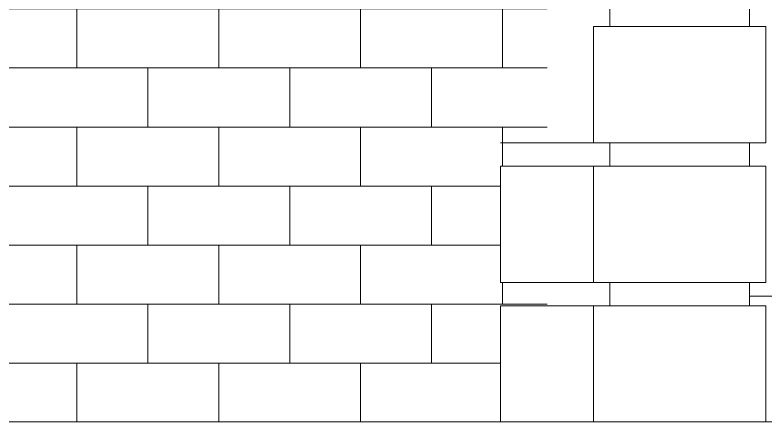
# Model space of a CAD drawing. Header units: feet. Extents: x -10410 to 374725, y -46422 to 88923.
# Drawn here: x 259307 to 260920, y 2487 to 3362 of the extents above; entities that cross this region are included whole.
import ezdxf

# ---------------------------------------------------------------- set-up
doc = ezdxf.new("R2010")
doc.units = ezdxf.units.FT
doc.header["$MEASUREMENT"] = 0
for name, color, linetype, lineweight in [('Интерьер - Мебель_Ном._пера__7', 7, 'Continuous', 20), ('Конструктив - Перекрытия_Ном._пера__1', 7, 'Continuous', 20), ('Конструктив - Стены Несущие_Ном._пера__120', 7, 'Continuous', 5)]:
    doc.layers.add(name, color=color, linetype=linetype, lineweight=lineweight)
doc.layers.add('Конструктив - Стены Несущие_Ном._пера__107', color=7, linetype='Continuous', lineweight=5, true_color=0xaaaaaa)

msp = doc.modelspace()

# ---------------------------------------------------------------- hatches: boundary and pattern name
at = {"layer": 'Конструктив - Стены Несущие_Ном._пера__107', "linetype": 'Continuous'}
h = msp.add_hatch(dxfattribs=at)
h.set_pattern_fill('ЧЕРЕПИЦА_02', color=256, style=0, pattern_type=2)
h.set_pattern_definition([(0, (258982.21, 4137.22), (0, 127), []), (90, (258982.2, 4137.22), (-304.8, 0), [127, -127]), (90, (259134.6, 4264.22), (-304.8, 0), [127, -127])])
h.paths.add_polyline_path([(257549.99492, 3987.21988), (257514.99492, 3987.21988), (257514.99492, 3937.21988), (257749.99497, 3937.21988), (257749.99497, 3687.21988), (257514.99492, 3687.21988), (257514.99492, 3637.21988), (257549.99492, 3637.21988), (257549.99492, 3387.21988), (257514.99492, 3387.21988), (257514.99492, 3337.21988), (257749.99497, 3337.21988), (257749.99497, 3087.21992), (257514.99492, 3087.21987), (257514.99492, 3037.21987), (257749.99497, 3037.21992), (257749.99497, 2787.21987), (257514.99492, 2787.21987), (257514.99492, 2737.21987), (257749.99497, 2737.21987), (257749.99497, 2487.21987), (260349.43283, 2487.21987), (260349.43283, 2737.21987), (260449.43283, 2737.21987), (260449.43283, 2787.21987), (260349.43283, 2787.21987), (260349.43283, 3037.21987), (260449.43283, 3037.21987), (260449.43283, 3387.21992), (260349.43283, 3387.21992), (260349.43283, 3637.21988), (260449.43283, 3637.21988), (260449.43283, 3987.21988), (260349.43283, 3987.21988), (260349.43283, 4237.21988), (260449.43283, 4237.21988), (260449.43283, 4587.21988), (260349.43283, 4587.21988), (260349.43283, 4837.21988), (260449.43283, 4837.21988), (260449.43283, 5187.21988), (260349.43283, 5187.21988), (260349.43283, 5437.21988), (260449.43283, 5437.21988), (260449.43283, 5787.21983), (257514.99492, 5787.21988), (257514.99492, 5737.21988), (257749.99497, 5737.21993), (257749.99497, 5487.21988), (257514.99492, 5487.21988), (257514.99492, 5437.21988), (257549.99492, 5437.21988), (257549.99492, 5187.21988), (257514.99492, 5187.21988), (257514.99492, 5137.21988), (257749.99497, 5137.21983), (257749.99497, 4887.21988), (257514.99492, 4887.21988), (257514.99492, 4837.21988), (257549.99492, 4837.21988), (257549.99492, 4587.21988), (257514.99492, 4587.21988), (257514.99492, 4537.21988), (257749.99497, 4537.21988), (257749.99497, 4287.21988), (257514.99492, 4287.21988), (257514.99492, 4237.21988), (257549.99492, 4237.21988)])
h.paths.add_polyline_path([(258250.06431, 4584.30982), (258450.06431, 4584.30982), (258450.06431, 3387.21988), (259350.06436, 3387.21988), (259350.06431, 4584.30982), (259550.06431, 4584.30982), (259550.06431, 5087.21988), (258900.06407, 5146.08593), (258250.06431, 5087.21993)], flags=0)

# ---------------------------------------------------------------- linework, layer by layer
at = {"layer": 'Интерьер - Мебель_Ном._пера__7', "linetype": 'Continuous'}
for p, q in [((260584.43283, 3337.21988), (260584.43283, 3387.21988)), ((260884.43283, 3337.21988), (260884.43283, 3387.21988)), ((260919.43283, 3337.21988), (260549.43283, 3337.21988)), ((260549.43283, 3087.21988), (260549.43283, 3337.21988)), ((260919.43283, 3087.21988), (260919.43283, 3337.21988)), ((260919.43283, 3087.21988), (260349.43283, 3087.21988)), ((260584.43283, 3037.21988), (260584.43283, 3087.21988)), ((260884.43283, 3037.21988), (260884.43283, 3087.21988)), ((260919.43283, 3037.21988), (260349.43283, 3037.21988)), ((260349.43283, 2787.21988), (260349.43283, 3037.21988)), ((260549.43283, 2787.21988), (260549.43283, 3037.21988)), ((260919.43283, 2787.21988), (260919.43283, 3037.21988)), ((260919.43283, 2787.21988), (260349.43283, 2787.21988)), ((260584.43283, 2737.21988), (260584.43283, 2787.21988)), ((260884.43283, 2737.21988), (260884.43283, 2787.21988)), ((260919.43283, 2737.21988), (260349.43283, 2737.21988)), ((260349.43283, 2487.21988), (260349.43283, 2737.21988)), ((260549.43283, 2487.21988), (260549.43283, 2737.21988)), ((260919.43283, 2487.21988), (260919.43283, 2737.21988))]:
    msp.add_line(p, q, dxfattribs=at)
at = {"layer": 'Конструктив - Перекрытия_Ном._пера__1', "linetype": 'Continuous'}
msp.add_line((260999.43289, 2487.21988), (257099.80825, 2487.21988), dxfattribs=at)
at = {"layer": 'Конструктив - Стены Несущие_Ном._пера__120', "linetype": 'Continuous'}
msp.add_line((262416.77672, 2757.91986), (260884.96988, 2757.91986), dxfattribs=at)

doc.saveas('drawing.dxf')
